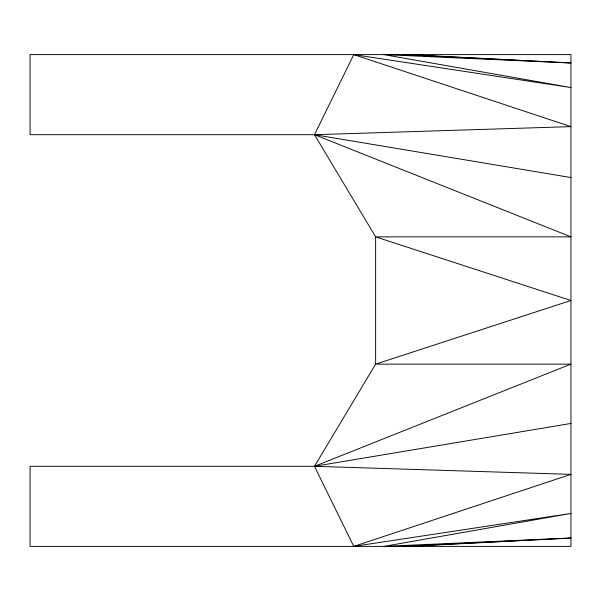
<?xml version="1.0" encoding="UTF-8"?>
<svg xmlns="http://www.w3.org/2000/svg" width="601" height="601" viewBox="0 0 601 601"><rect width="100%" height="100%" fill="white"/><g stroke="black" fill="none" stroke-linecap="round" stroke-linejoin="round"><path stroke-width="0.9" d="M409.304 54.608L570.95 62.985L383.896 54.608L570.95 87.551L353.764 54.608L314.488 134.699L375.633 236.862L375.633 364.138L314.488 466.301L353.764 546.392L570.95 513.449L383.896 546.392L570.95 538.015L409.304 546.392M353.764 546.392L570.95 474.369L314.488 466.301L30.05 466.301L30.05 546.392L570.95 546.392L570.95 54.608L30.05 54.608L30.05 134.699L314.488 134.699L570.95 126.631L353.764 54.608M570.95 423.45L314.488 466.301L570.95 364.138L375.633 364.138L570.95 300.5L375.633 236.862L570.95 236.862L314.488 134.699L570.95 177.55M402.843 546.392L570.95 538.015M402.843 54.608L570.95 62.985"/></g></svg>
